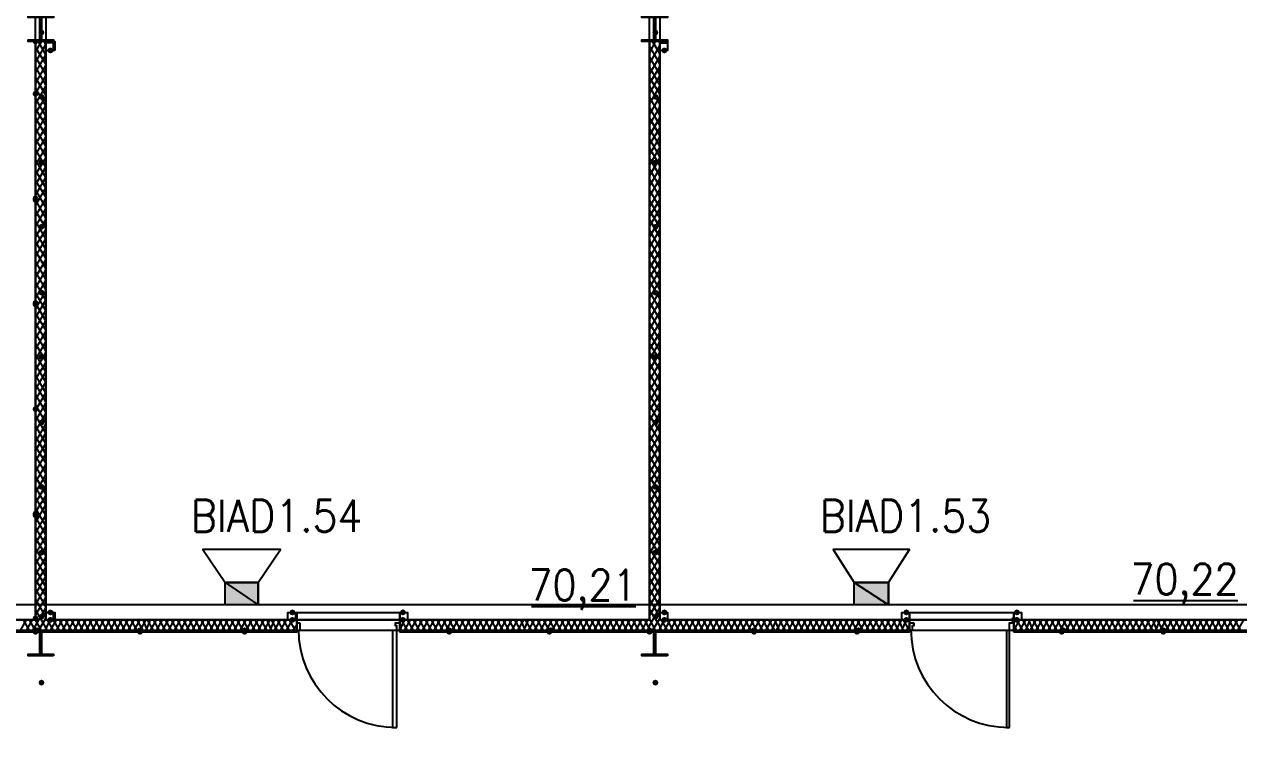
# Model space of a CAD drawing. Header units: millimetres. Extents: x 0 to 420, y 0 to 297.
# Drawn here: x 276.58 to 311, y 183.03 to 203.18 of the extents above; entities that cross this region are included whole.
import ezdxf

# ---------------------------------------------------------------- set-up
doc = ezdxf.new("R2010")
doc.units = ezdxf.units.MM
doc.layers.get('0').update_dxf_attribs({"linetype": 'CONTINUOUS'})
doc.styles.get("Standard").update_dxf_attribs({"font": 'STANDARD'})

msp = doc.modelspace()

# ---------------------------------------------------------------- hatches: boundary and pattern name
at = {"true_color": 0x000007}
for points in [[(276.987, 202.692), (276.962129, 202.632204), (276.902333, 202.607333), (276.842538, 202.632204), (276.817667, 202.692), (276.842537, 202.751796), (276.902333, 202.776667), (276.962129, 202.751796)], [(277.156333, 202.946), (277.131463, 202.886204), (277.071667, 202.861333), (277.011871, 202.886204), (276.987, 202.946), (277.011871, 203.005796), (277.071667, 203.030667), (277.131462, 203.005796)], [(294.555333, 202.946), (294.530463, 202.886204), (294.470667, 202.861333), (294.410871, 202.886204), (294.386, 202.946), (294.410871, 203.005796), (294.470667, 203.030667), (294.530462, 203.005796)], [(277.410333, 202.438), (277.385463, 202.378204), (277.325667, 202.353333), (277.265871, 202.378204), (277.241, 202.438), (277.265871, 202.497796), (277.325667, 202.522667), (277.385462, 202.497796)], [(294.809333, 202.438), (294.784462, 202.378204), (294.724667, 202.353333), (294.664871, 202.378204), (294.64, 202.438), (294.664871, 202.497796), (294.724667, 202.522667), (294.784462, 202.497796)], [(277.156333, 201.125667), (277.131463, 201.065871), (277.071667, 201.041), (277.011871, 201.065871), (276.987, 201.125667), (277.011871, 201.185462), (277.071667, 201.210333), (277.131462, 201.185463)], [(294.555333, 201.125667), (294.530463, 201.065871), (294.470667, 201.041), (294.410871, 201.065871), (294.386, 201.125667), (294.410871, 201.185462), (294.470667, 201.210333), (294.530462, 201.185463)], [(277.156333, 199.263), (277.131463, 199.203204), (277.071667, 199.178333), (277.011871, 199.203204), (276.987, 199.263), (277.011871, 199.322796), (277.071667, 199.347667), (277.131462, 199.322796)], [(294.555333, 199.263), (294.530463, 199.203204), (294.470667, 199.178333), (294.410871, 199.203204), (294.386, 199.263), (294.410871, 199.322796), (294.470667, 199.347667), (294.530462, 199.322796)], [(277.156333, 197.442667), (277.131463, 197.382871), (277.071667, 197.358), (277.011871, 197.382871), (276.987, 197.442667), (277.011871, 197.502462), (277.071667, 197.527333), (277.131462, 197.502463)], [(294.555333, 197.442667), (294.530463, 197.382871), (294.470667, 197.358), (294.410871, 197.382871), (294.386, 197.442667), (294.410871, 197.502462), (294.470667, 197.527333), (294.530462, 197.502463)], [(277.156333, 195.58), (277.131463, 195.520204), (277.071667, 195.495333), (277.011871, 195.520204), (276.987, 195.58), (277.011871, 195.639796), (277.071667, 195.664667), (277.131462, 195.639796)], [(294.555333, 195.58), (294.530463, 195.520204), (294.470667, 195.495333), (294.410871, 195.520204), (294.386, 195.58), (294.410871, 195.639796), (294.470667, 195.664667), (294.530462, 195.639796)], [(277.156333, 193.759667), (277.131463, 193.699871), (277.071667, 193.675), (277.011871, 193.699871), (276.987, 193.759667), (277.011871, 193.819462), (277.071667, 193.844333), (277.131462, 193.819463)], [(294.555333, 193.759667), (294.530463, 193.699871), (294.470667, 193.675), (294.410871, 193.699871), (294.386, 193.759667), (294.410871, 193.819462), (294.470667, 193.844333), (294.530462, 193.819463)], [(277.156333, 191.897), (277.131463, 191.837204), (277.071667, 191.812333), (277.011871, 191.837204), (276.987, 191.897), (277.011871, 191.956796), (277.071667, 191.981667), (277.131462, 191.956796)], [(294.555333, 191.897), (294.530463, 191.837204), (294.470667, 191.812333), (294.410871, 191.837204), (294.386, 191.897), (294.410871, 191.956796), (294.470667, 191.981667), (294.530462, 191.956796)], [(277.156333, 190.076667), (277.131463, 190.016871), (277.071667, 189.992), (277.011871, 190.016871), (276.987, 190.076667), (277.011871, 190.136462), (277.071667, 190.161333), (277.131462, 190.136463)], [(294.555333, 190.076667), (294.530463, 190.016871), (294.470667, 189.992), (294.410871, 190.016871), (294.386, 190.076667), (294.410871, 190.136462), (294.470667, 190.161333), (294.530462, 190.136463)], [(277.156333, 188.214), (277.131463, 188.154204), (277.071667, 188.129333), (277.011871, 188.154204), (276.987, 188.214), (277.011871, 188.273796), (277.071667, 188.298667), (277.131462, 188.273796)], [(294.555333, 188.214), (294.530463, 188.154204), (294.470667, 188.129333), (294.410871, 188.154204), (294.386, 188.214), (294.410871, 188.273796), (294.470667, 188.298667), (294.530462, 188.273796)], [(277.410333, 186.520667), (277.385463, 186.460871), (277.325667, 186.436), (277.265871, 186.460871), (277.241, 186.520667), (277.265871, 186.580462), (277.325667, 186.605333), (277.385462, 186.580463)], [(284.268333, 186.520667), (284.243462, 186.460871), (284.183667, 186.436), (284.123871, 186.460871), (284.099, 186.520667), (284.123871, 186.580462), (284.183667, 186.605333), (284.243462, 186.580463)], [(287.401, 186.520667), (287.376129, 186.460871), (287.316333, 186.436), (287.256537, 186.460871), (287.231667, 186.520667), (287.256537, 186.580462), (287.316333, 186.605333), (287.376129, 186.580463)], [(294.809333, 186.520667), (294.784462, 186.460871), (294.724667, 186.436), (294.664871, 186.460871), (294.64, 186.520667), (294.664871, 186.580462), (294.724667, 186.605333), (294.784462, 186.580463)], [(301.667333, 186.520667), (301.642462, 186.460871), (301.582667, 186.436), (301.522871, 186.460871), (301.498, 186.520667), (301.522871, 186.580462), (301.582667, 186.605333), (301.642462, 186.580463)], [(304.8, 186.520667), (304.775129, 186.460871), (304.715333, 186.436), (304.655538, 186.460871), (304.630667, 186.520667), (304.655537, 186.580462), (304.715333, 186.605333), (304.775129, 186.580463)], [(277.156333, 186.393667), (277.131463, 186.333871), (277.071667, 186.309), (277.011871, 186.333871), (276.987, 186.393667), (277.011871, 186.453462), (277.071667, 186.478333), (277.131462, 186.453463)], [(277.410333, 186.309), (277.385463, 186.249204), (277.325667, 186.224333), (277.265871, 186.249204), (277.241, 186.309), (277.265871, 186.368796), (277.325667, 186.393667), (277.385462, 186.368796)], [(284.268333, 186.309), (284.243462, 186.249204), (284.183667, 186.224333), (284.123871, 186.249204), (284.099, 186.309), (284.123871, 186.368796), (284.183667, 186.393667), (284.243462, 186.368796)], [(287.401, 186.309), (287.376129, 186.249204), (287.316333, 186.224333), (287.256537, 186.249204), (287.231667, 186.309), (287.256537, 186.368796), (287.316333, 186.393667), (287.376129, 186.368796)], [(294.555333, 186.393667), (294.530463, 186.333871), (294.470667, 186.309), (294.410871, 186.333871), (294.386, 186.393667), (294.410871, 186.453462), (294.470667, 186.478333), (294.530462, 186.453463)], [(294.809333, 186.309), (294.784462, 186.249204), (294.724667, 186.224333), (294.664871, 186.249204), (294.64, 186.309), (294.664871, 186.368796), (294.724667, 186.393667), (294.784462, 186.368796)], [(301.667333, 186.309), (301.642462, 186.249204), (301.582667, 186.224333), (301.522871, 186.249204), (301.498, 186.309), (301.522871, 186.368796), (301.582667, 186.393667), (301.642462, 186.368796)], [(304.715333, 186.309), (304.690462, 186.249204), (304.630667, 186.224333), (304.570871, 186.249204), (304.546, 186.309), (304.570871, 186.368796), (304.630667, 186.393667), (304.690462, 186.368796)], [(304.8, 186.309), (304.775129, 186.249204), (304.715333, 186.224333), (304.655538, 186.249204), (304.630667, 186.309), (304.655537, 186.368796), (304.715333, 186.393667), (304.775129, 186.368796)], [(276.987, 186.012667), (276.962129, 185.952871), (276.902333, 185.928), (276.842538, 185.952871), (276.817667, 186.012667), (276.842537, 186.072462), (276.902333, 186.097333), (276.962129, 186.072463)], [(277.156333, 184.531), (277.131463, 184.471204), (277.071667, 184.446333), (277.011871, 184.471204), (276.987, 184.531), (277.011871, 184.590796), (277.071667, 184.615667), (277.131462, 184.590796)], [(294.555333, 184.531), (294.530463, 184.471204), (294.470667, 184.446333), (294.410871, 184.471204), (294.386, 184.531), (294.410871, 184.590796), (294.470667, 184.615667), (294.530462, 184.590796)]]:
    msp.add_hatch(color=0, dxfattribs=at).paths.add_polyline_path(points, flags=0)
h = msp.add_hatch(color=0, dxfattribs=at)
h.paths.add_polyline_path([(276.902333, 202.692), (276.902333, 186.351333)], flags=0)
h.paths.add_polyline_path([(276.902333, 186.351333), (276.902333, 202.692)], flags=0)
at = {"true_color": 0x0000fe}
for points in [[(276.987, 201.210333), (276.962129, 201.150537), (276.902333, 201.125667), (276.842538, 201.150537), (276.817667, 201.210333), (276.842537, 201.270129), (276.902333, 201.295), (276.962129, 201.270129)], [(276.987, 198.247), (276.962129, 198.187204), (276.902333, 198.162333), (276.842538, 198.187204), (276.817667, 198.247), (276.842537, 198.306796), (276.902333, 198.331667), (276.962129, 198.306796)], [(276.987, 198.204667), (276.962129, 198.144871), (276.902333, 198.12), (276.842538, 198.144871), (276.817667, 198.204667), (276.842537, 198.264462), (276.902333, 198.289333), (276.962129, 198.264463)], [(276.987, 195.283667), (276.962129, 195.223871), (276.902333, 195.199), (276.842538, 195.223871), (276.817667, 195.283667), (276.842537, 195.343462), (276.902333, 195.368333), (276.962129, 195.343463)], [(276.987, 195.241333), (276.962129, 195.181537), (276.902333, 195.156667), (276.842538, 195.181537), (276.817667, 195.241333), (276.842537, 195.301129), (276.902333, 195.326), (276.962129, 195.301129)], [(276.987, 192.278), (276.962129, 192.218204), (276.902333, 192.193333), (276.842538, 192.218204), (276.817667, 192.278), (276.842537, 192.337796), (276.902333, 192.362667), (276.962129, 192.337796)], [(276.987, 192.278), (276.962129, 192.218204), (276.902333, 192.193333), (276.842538, 192.218204), (276.817667, 192.278), (276.842537, 192.337796), (276.902333, 192.362667), (276.962129, 192.337796)], [(276.987, 189.314667), (276.962129, 189.254871), (276.902333, 189.23), (276.842538, 189.254871), (276.817667, 189.314667), (276.842537, 189.374462), (276.902333, 189.399333), (276.962129, 189.374463)], [(276.987, 189.272333), (276.962129, 189.212537), (276.902333, 189.187667), (276.842538, 189.212537), (276.817667, 189.272333), (276.842537, 189.332129), (276.902333, 189.357), (276.962129, 189.332129)], [(276.987, 186.351333), (276.962129, 186.291537), (276.902333, 186.266667), (276.842538, 186.291537), (276.817667, 186.351333), (276.842537, 186.411129), (276.902333, 186.436), (276.962129, 186.411129)], [(276.987, 185.970333), (276.962129, 185.910537), (276.902333, 185.885667), (276.842538, 185.910537), (276.817667, 185.970333), (276.842537, 186.030129), (276.902333, 186.055), (276.962129, 186.030129)], [(276.987, 185.970333), (276.962129, 185.910537), (276.902333, 185.885667), (276.842538, 185.910537), (276.817667, 185.970333), (276.842537, 186.030129), (276.902333, 186.055), (276.962129, 186.030129)], [(277.029333, 186.012667), (277.004462, 185.952871), (276.944667, 185.928), (276.884871, 185.952871), (276.86, 186.012667), (276.884871, 186.072462), (276.944667, 186.097333), (277.004462, 186.072463)], [(277.029333, 186.012667), (277.004462, 185.952871), (276.944667, 185.928), (276.884871, 185.952871), (276.86, 186.012667), (276.884871, 186.072462), (276.944667, 186.097333), (277.004462, 186.072463)], [(279.950333, 186.012667), (279.925462, 185.952871), (279.865667, 185.928), (279.805871, 185.952871), (279.781, 186.012667), (279.805871, 186.072462), (279.865667, 186.097333), (279.925462, 186.072463)], [(279.950333, 185.970333), (279.925462, 185.910537), (279.865667, 185.885667), (279.805871, 185.910537), (279.781, 185.970333), (279.805871, 186.030129), (279.865667, 186.055), (279.925462, 186.030129)], [(282.913667, 186.012667), (282.888796, 185.952871), (282.829, 185.928), (282.769204, 185.952871), (282.744333, 186.012667), (282.769204, 186.072462), (282.829, 186.097333), (282.888796, 186.072463)], [(282.913667, 185.970333), (282.888796, 185.910537), (282.829, 185.885667), (282.769204, 185.910537), (282.744333, 185.970333), (282.769204, 186.030129), (282.829, 186.055), (282.888796, 186.030129)], [(288.713333, 186.012667), (288.688463, 185.952871), (288.628667, 185.928), (288.568871, 185.952871), (288.544, 186.012667), (288.568871, 186.072462), (288.628667, 186.097333), (288.688462, 186.072463)], [(288.713333, 185.970333), (288.688463, 185.910537), (288.628667, 185.885667), (288.568871, 185.910537), (288.544, 185.970333), (288.568871, 186.030129), (288.628667, 186.055), (288.688462, 186.030129)], [(291.549667, 185.970333), (291.524796, 185.910537), (291.465, 185.885667), (291.405204, 185.910537), (291.380333, 185.970333), (291.405204, 186.030129), (291.465, 186.055), (291.524796, 186.030129)], [(291.592, 186.012667), (291.567129, 185.952871), (291.507333, 185.928), (291.447538, 185.952871), (291.422667, 186.012667), (291.447537, 186.072462), (291.507333, 186.097333), (291.567129, 186.072463)], [(294.386, 186.012667), (294.361129, 185.952871), (294.301333, 185.928), (294.241537, 185.952871), (294.216667, 186.012667), (294.241537, 186.072462), (294.301333, 186.097333), (294.361129, 186.072463)], [(294.386, 186.012667), (294.361129, 185.952871), (294.301333, 185.928), (294.241537, 185.952871), (294.216667, 186.012667), (294.241537, 186.072462), (294.301333, 186.097333), (294.361129, 186.072463)], [(294.386, 185.970333), (294.361129, 185.910537), (294.301333, 185.885667), (294.241537, 185.910537), (294.216667, 185.970333), (294.241537, 186.030129), (294.301333, 186.055), (294.361129, 186.030129)], [(294.386, 185.970333), (294.361129, 185.910537), (294.301333, 185.885667), (294.241537, 185.910537), (294.216667, 185.970333), (294.241537, 186.030129), (294.301333, 186.055), (294.361129, 186.030129)], [(297.349333, 186.012667), (297.324462, 185.952871), (297.264667, 185.928), (297.204871, 185.952871), (297.18, 186.012667), (297.204871, 186.072462), (297.264667, 186.097333), (297.324462, 186.072463)], [(297.349333, 185.970333), (297.324462, 185.910537), (297.264667, 185.885667), (297.204871, 185.910537), (297.18, 185.970333), (297.204871, 186.030129), (297.264667, 186.055), (297.324462, 186.030129)], [(300.270333, 185.970333), (300.245463, 185.910537), (300.185667, 185.885667), (300.125871, 185.910537), (300.101, 185.970333), (300.125871, 186.030129), (300.185667, 186.055), (300.245462, 186.030129)], [(300.312667, 186.012667), (300.287796, 185.952871), (300.228, 185.928), (300.168204, 185.952871), (300.143333, 186.012667), (300.168204, 186.072462), (300.228, 186.097333), (300.287796, 186.072463)], [(306.07, 185.970333), (306.045129, 185.910537), (305.985333, 185.885667), (305.925538, 185.910537), (305.900667, 185.970333), (305.925537, 186.030129), (305.985333, 186.055), (306.045129, 186.030129)], [(306.112333, 186.012667), (306.087462, 185.952871), (306.027667, 185.928), (305.967871, 185.952871), (305.943, 186.012667), (305.967871, 186.072462), (306.027667, 186.097333), (306.087462, 186.072463)], [(308.948667, 186.012667), (308.923796, 185.952871), (308.864, 185.928), (308.804204, 185.952871), (308.779333, 186.012667), (308.804204, 186.072462), (308.864, 186.097333), (308.923796, 186.072463)], [(308.948667, 185.970333), (308.923796, 185.910537), (308.864, 185.885667), (308.804204, 185.910537), (308.779333, 185.970333), (308.804204, 186.030129), (308.864, 186.055), (308.923796, 186.030129)]]:
    msp.add_hatch(color=0, dxfattribs=at).paths.add_polyline_path(points, flags=0)
at = {"true_color": 0x000052}
h = msp.add_hatch(color=0, dxfattribs=at)
h.paths.add_polyline_path([(283.210001, 187.367333), (282.278667, 187.367333), (283.210001, 186.732333)], flags=0)
h.paths.add_polyline_path([(282.278667, 187.367333), (283.210001, 186.732333), (282.278667, 186.732333)], flags=0)
h = msp.add_hatch(color=0, dxfattribs=at)
h.paths.add_polyline_path([(301.074667, 187.367333), (300.101, 187.367333), (301.074667, 186.732333)], flags=0)
h.paths.add_polyline_path([(300.101, 187.367333), (301.074667, 186.732333), (300.101, 186.732333)], flags=0)
at = {"true_color": 0x000007}
h = msp.add_hatch(color=0, dxfattribs=at)
h.paths.add_polyline_path([(276.902333, 186.012667), (269.832667, 186.012667), (276.902333, 185.970333)], flags=0)
h.paths.add_polyline_path([(269.832667, 186.012667), (276.902333, 185.970333), (269.832667, 185.970333)], flags=0)
h = msp.add_hatch(color=0, dxfattribs=at)
h.paths.add_polyline_path([(284.310667, 186.012667), (276.944667, 186.012667), (284.310667, 185.970333)], flags=0)
h.paths.add_polyline_path([(276.944667, 186.012667), (284.310667, 185.970333), (276.944667, 185.970333)], flags=0)
h = msp.add_hatch(color=0, dxfattribs=at)
h.paths.add_polyline_path([(294.301333, 186.012667), (287.231667, 186.012667), (294.301333, 185.970333)], flags=0)
h.paths.add_polyline_path([(287.231667, 186.012667), (294.301333, 185.970333), (287.231667, 185.970333)], flags=0)
h = msp.add_hatch(color=0, dxfattribs=at)
h.paths.add_polyline_path([(301.667333, 186.012667), (294.301333, 186.012667), (301.667333, 185.970333)], flags=0)
h.paths.add_polyline_path([(294.301333, 186.012667), (301.667333, 185.970333), (294.301333, 185.970333)], flags=0)
h = msp.add_hatch(color=0, dxfattribs=at)
h.paths.add_polyline_path([(311.700333, 186.012667), (304.630667, 186.012667), (311.700333, 185.970333)], flags=0)
h.paths.add_polyline_path([(304.630667, 186.012667), (311.700333, 185.970333), (304.630667, 185.970333)], flags=0)

# ---------------------------------------------------------------- linework, layer by layer
at = {"color": 0, "true_color": 0x00002b}
for points in [[(276.902333, 186.309), (276.902333, 220.810667), (259.291667, 220.810667), (259.291667, 186.309)], [(277.198667, 186.309), (294.301333, 186.309), (294.301333, 220.810667), (277.198667, 220.810667)], [(311.700333, 220.810667), (294.597667, 220.810667), (294.597667, 186.309), (311.700333, 186.309)]]:
    msp.add_lwpolyline(points, close=True, dxfattribs=at)
at = {"color": 0, "true_color": 0x000007}
for points in [[(277.410333, 202.692), (276.690667, 202.692), (276.690667, 202.734333), (277.029333, 202.734333), (277.029333, 203.369333), (276.690667, 203.369333), (276.690667, 203.411667), (277.410333, 203.411667), (277.410333, 203.369333), (277.071667, 203.369333), (277.071667, 202.734333), (277.410333, 202.734333)], [(294.809333, 202.692), (294.089667, 202.692), (294.089667, 202.734333), (294.428333, 202.734333), (294.428333, 203.369333), (294.089667, 203.369333), (294.089667, 203.411667), (294.809333, 203.411667), (294.809333, 203.369333), (294.470667, 203.369333), (294.470667, 202.734333), (294.809333, 202.734333)], [(276.902333, 202.692), (276.902333, 186.351333)], [(276.902333, 186.351333), (276.902333, 202.692)], [(276.902333, 202.692), (276.902333, 186.351333)], [(276.902333, 202.692), (276.902333, 186.351333)], [(277.452667, 202.438), (277.198667, 202.438), (277.198667, 202.692), (277.452667, 202.692)], [(277.410333, 202.438), (277.410333, 202.649667), (277.198667, 202.649667), (277.198667, 202.438)], [(294.809333, 202.438), (294.597667, 202.438), (294.597667, 202.649667), (294.809333, 202.649667), (294.809333, 202.438), (294.597667, 202.438), (294.597667, 202.692), (294.809333, 202.692)], [(277.452667, 186.309), (277.198667, 186.309), (277.198667, 186.520667), (277.452667, 186.520667)], [(277.410333, 186.309), (277.410333, 186.520667), (277.198667, 186.520667), (277.198667, 186.309)], [(284.056667, 186.520667), (284.268333, 186.520667), (284.268333, 186.309), (284.056667, 186.309), (284.056667, 186.520667), (284.310667, 186.520667), (284.310667, 186.309), (284.056667, 186.309)], [(284.395333, 186.224333), (284.395333, 186.139667), (284.395333, 186.012667), (284.310667, 186.012667), (284.310667, 186.224333)], [(287.231667, 186.224333), (287.231667, 186.012667), (287.147, 186.012667), (287.147, 186.139667), (287.104667, 186.139667), (287.104667, 186.224333)], [(287.231667, 186.520667), (287.443333, 186.520667), (287.443333, 186.309), (287.231667, 186.309), (287.231667, 186.520667), (287.443333, 186.520667), (287.443333, 186.309), (287.231667, 186.309)], [(294.809333, 186.309), (294.597667, 186.309), (294.597667, 186.520667), (294.809333, 186.520667), (294.809333, 186.309), (294.597667, 186.309), (294.597667, 186.520667), (294.809333, 186.520667)], [(301.455667, 186.520667), (301.667333, 186.520667), (301.667333, 186.309), (301.455667, 186.309), (301.455667, 186.520667), (301.667333, 186.520667), (301.667333, 186.309), (301.455667, 186.309)], [(301.794333, 186.224333), (301.794333, 186.139667), (301.752, 186.139667), (301.752, 186.012667), (301.667333, 186.012667), (301.667333, 186.224333)], [(304.630667, 186.224333), (304.630667, 186.012667), (304.503667, 186.012667), (304.503667, 186.139667), (304.503667, 186.224333)], [(304.630667, 186.520667), (304.842333, 186.520667), (304.842333, 186.309), (304.630667, 186.309), (304.630667, 186.520667), (304.842333, 186.520667), (304.842333, 186.309), (304.630667, 186.309)], [(276.902333, 186.012667), (269.832667, 186.012667), (276.902333, 185.970333)], [(269.832667, 186.012667), (276.902333, 185.970333), (269.832667, 185.970333)], [(269.832667, 185.970333), (269.832667, 186.012667), (276.902333, 186.012667), (276.902333, 185.970333), (269.832667, 185.970333), (276.902333, 185.970333), (276.902333, 186.012667), (269.832667, 186.012667)], [(277.410333, 185.293), (276.690667, 185.293), (276.690667, 185.335333), (277.029333, 185.335333), (277.029333, 185.970333), (276.690667, 185.970333), (276.690667, 186.012667), (277.410333, 186.012667), (277.410333, 185.970333), (277.071667, 185.970333), (277.071667, 185.335333), (277.410333, 185.335333)], [(284.310667, 186.012667), (276.944667, 186.012667), (284.310667, 185.970333)], [(276.944667, 186.012667), (284.310667, 185.970333), (276.944667, 185.970333)], [(284.310667, 186.012667), (276.944667, 186.012667), (276.944667, 185.970333), (284.310667, 185.970333)], [(284.310667, 186.012667), (276.944667, 186.012667), (276.944667, 185.970333), (284.310667, 185.970333)], [(287.147, 183.261), (287.147, 186.012667), (287.02, 186.012667), (287.02, 183.261)], [(294.301333, 186.012667), (287.231667, 186.012667), (294.301333, 185.970333)], [(287.231667, 186.012667), (294.301333, 185.970333), (287.231667, 185.970333)], [(287.231667, 185.970333), (287.231667, 186.012667), (294.301333, 186.012667), (294.301333, 185.970333), (287.231667, 185.970333), (294.301333, 185.970333), (294.301333, 186.012667), (287.231667, 186.012667)], [(294.809333, 185.293), (294.089667, 185.293), (294.089667, 185.335333), (294.428333, 185.335333), (294.428333, 185.970333), (294.089667, 185.970333), (294.089667, 186.012667), (294.809333, 186.012667), (294.809333, 185.970333), (294.470667, 185.970333), (294.470667, 185.335333), (294.809333, 185.335333)], [(301.667333, 186.012667), (294.301333, 186.012667), (301.667333, 185.970333)], [(294.301333, 186.012667), (301.667333, 185.970333), (294.301333, 185.970333)], [(301.667333, 186.012667), (294.301333, 186.012667), (294.301333, 185.970333), (301.667333, 185.970333)], [(301.667333, 186.012667), (294.301333, 186.012667), (294.301333, 185.970333), (301.667333, 185.970333)], [(304.503667, 183.261), (304.503667, 186.012667), (304.419, 186.012667), (304.419, 183.261)], [(311.700333, 186.012667), (304.630667, 186.012667), (311.700333, 185.970333)], [(304.630667, 186.012667), (311.700333, 185.970333), (304.630667, 185.970333)], [(304.630667, 185.970333), (304.630667, 186.012667), (311.700333, 186.012667), (311.700333, 185.970333), (304.630667, 185.970333), (311.700333, 185.970333), (311.700333, 186.012667), (304.630667, 186.012667)]]:
    msp.add_lwpolyline(points, close=True, dxfattribs=at)
for points in [[(277.071667, 202.692), (277.071667, 203.411667)], [(294.470667, 202.692), (294.470667, 203.411667)], [(276.690667, 202.692), (276.690667, 202.734333)], [(276.902333, 202.692), (276.902333, 202.734333)], [(277.241, 202.692), (277.241, 202.734333)], [(277.410333, 202.692), (277.410333, 202.734333)], [(294.089667, 202.692), (294.089667, 202.734333)], [(294.259, 202.692), (294.259, 202.734333)], [(294.64, 202.692), (294.64, 202.734333)], [(294.809333, 202.692), (294.809333, 202.734333)], [(276.902333, 202.395667), (277.071667, 202.692)], [(276.902333, 202.692), (276.902333, 186.351333), (276.902333, 202.692), (276.902333, 186.351333)], [(277.198667, 186.309), (277.198667, 202.692), (276.902333, 202.692), (276.902333, 186.309)], [(276.902333, 202.099333), (277.198667, 202.607333)], [(277.198667, 202.057), (276.902333, 202.522667)], [(277.198667, 202.311), (276.987, 202.692)], [(277.198667, 202.607333), (277.156333, 202.692)], [(277.325667, 202.649667), (277.325667, 202.692)], [(294.301333, 202.649667), (294.343667, 202.692)], [(294.301333, 202.353333), (294.470667, 202.692)], [(294.597667, 186.309), (294.597667, 202.692), (294.301333, 202.692), (294.301333, 186.309)], [(294.301333, 202.057), (294.597667, 202.565)], [(294.597667, 202.057), (294.301333, 202.565)], [(294.597667, 202.353333), (294.386, 202.692)], [(294.597667, 202.649667), (294.555333, 202.692)], [(294.724667, 202.649667), (294.724667, 202.692)], [(276.902333, 201.803), (277.198667, 202.311)], [(277.198667, 201.760667), (276.902333, 202.268667)], [(294.301333, 201.760667), (294.597667, 202.268667)], [(294.597667, 201.760667), (294.301333, 202.268667)], [(276.902333, 201.506667), (277.198667, 202.014667)], [(277.198667, 201.464333), (276.902333, 201.972333)], [(276.902333, 201.210333), (277.198667, 201.718333)], [(294.301333, 201.506667), (294.597667, 201.972333)], [(294.597667, 201.464333), (294.301333, 201.972333)], [(294.301333, 201.210333), (294.597667, 201.718333)], [(277.198667, 201.168), (276.902333, 201.676)], [(276.902333, 200.914), (277.198667, 201.422)], [(277.198667, 200.871667), (276.902333, 201.379667)], [(294.597667, 201.210333), (294.301333, 201.676)], [(294.301333, 200.914), (294.597667, 201.422)], [(294.597667, 200.914), (294.301333, 201.422)], [(276.902333, 200.66), (277.198667, 201.125667)], [(277.198667, 200.575333), (276.902333, 201.083333)], [(294.301333, 200.617667), (294.597667, 201.125667)], [(294.597667, 200.617667), (294.301333, 201.125667)], [(276.902333, 200.363667), (277.198667, 200.871667)], [(277.198667, 200.321333), (276.902333, 200.787)], [(294.301333, 200.321333), (294.597667, 200.829333)], [(294.597667, 200.321333), (294.301333, 200.829333)], [(276.902333, 200.067333), (277.198667, 200.575333)], [(277.198667, 200.025), (276.902333, 200.533)], [(294.301333, 200.025), (294.597667, 200.533)], [(294.597667, 200.025), (294.301333, 200.533)], [(276.902333, 199.771), (277.198667, 200.279)], [(277.198667, 199.728667), (276.902333, 200.236667)], [(276.902333, 199.474667), (277.198667, 199.982667)], [(294.301333, 199.771), (294.597667, 200.236667)], [(294.597667, 199.728667), (294.301333, 200.236667)], [(294.301333, 199.474667), (294.597667, 199.982667)], [(277.198667, 199.432333), (276.902333, 199.940333)], [(276.902333, 199.178333), (277.198667, 199.686333)], [(277.198667, 199.136), (276.902333, 199.644)], [(294.597667, 199.432333), (294.301333, 199.940333)], [(294.301333, 199.178333), (294.597667, 199.686333)], [(294.597667, 199.178333), (294.301333, 199.686333)], [(276.902333, 198.924333), (277.198667, 199.39)], [(277.198667, 198.839667), (276.902333, 199.347667)], [(294.301333, 198.882), (294.597667, 199.39)], [(294.597667, 198.882), (294.301333, 199.39)], [(276.902333, 198.628), (277.198667, 199.136)], [(277.198667, 198.543333), (276.902333, 199.051333)], [(294.301333, 198.585667), (294.597667, 199.093667)], [(294.597667, 198.585667), (294.301333, 199.093667)], [(276.902333, 198.331667), (277.198667, 198.839667)], [(277.198667, 198.289333), (276.902333, 198.755)], [(294.301333, 198.289333), (294.597667, 198.797333)], [(294.597667, 198.289333), (294.301333, 198.797333)], [(276.902333, 198.035333), (277.198667, 198.543333)], [(277.198667, 197.993), (276.902333, 198.501)], [(276.902333, 197.739), (277.198667, 198.247)], [(294.301333, 197.993), (294.597667, 198.501)], [(294.597667, 197.993), (294.301333, 198.501)], [(277.198667, 197.696667), (276.902333, 198.204667)], [(276.902333, 197.442667), (277.198667, 197.950667)], [(277.198667, 197.400333), (276.902333, 197.908333)], [(294.301333, 197.739), (294.597667, 198.204667)], [(294.597667, 197.696667), (294.301333, 198.204667)], [(294.301333, 197.442667), (294.597667, 197.950667)], [(294.597667, 197.442667), (294.301333, 197.908333)], [(276.902333, 197.146333), (277.198667, 197.654333)], [(277.198667, 197.104), (276.902333, 197.612)], [(294.301333, 197.146333), (294.597667, 197.654333)], [(294.597667, 197.146333), (294.301333, 197.654333)], [(276.902333, 196.892333), (277.198667, 197.358)], [(277.198667, 196.807667), (276.902333, 197.315667)], [(294.301333, 196.85), (294.597667, 197.358)], [(294.597667, 196.85), (294.301333, 197.358)], [(276.902333, 196.596), (277.198667, 197.104)], [(277.198667, 196.553667), (276.902333, 197.019333)], [(294.301333, 196.553667), (294.597667, 197.061667)], [(294.597667, 196.553667), (294.301333, 197.061667)], [(276.902333, 196.299667), (277.198667, 196.807667)], [(277.198667, 196.257333), (276.902333, 196.765333)], [(294.301333, 196.257333), (294.597667, 196.765333)], [(294.597667, 196.257333), (294.301333, 196.765333)], [(276.902333, 196.003333), (277.198667, 196.511333)], [(277.198667, 195.961), (276.902333, 196.469)], [(276.902333, 195.707), (277.198667, 196.215)], [(294.301333, 196.003333), (294.597667, 196.469)], [(294.597667, 195.961), (294.301333, 196.469)], [(294.301333, 195.707), (294.597667, 196.215)], [(277.198667, 195.664667), (276.902333, 196.172667)], [(276.902333, 195.410667), (277.198667, 195.918667)], [(277.198667, 195.368333), (276.902333, 195.876333)], [(294.597667, 195.664667), (294.301333, 196.172667)], [(294.301333, 195.410667), (294.597667, 195.918667)], [(294.597667, 195.410667), (294.301333, 195.918667)], [(276.902333, 195.114333), (277.198667, 195.622333)], [(277.198667, 195.072), (276.902333, 195.58)], [(294.301333, 195.114333), (294.597667, 195.622333)], [(294.597667, 195.114333), (294.301333, 195.622333)], [(276.902333, 194.860333), (277.198667, 195.368333)], [(277.198667, 194.775667), (276.902333, 195.283667)], [(294.301333, 194.818), (294.597667, 195.326)], [(294.597667, 194.818), (294.301333, 195.326)], [(276.902333, 194.564), (277.198667, 195.072)], [(277.198667, 194.521667), (276.902333, 194.987333)], [(294.301333, 194.521667), (294.597667, 195.029667)], [(294.597667, 194.521667), (294.301333, 195.029667)], [(276.902333, 194.267667), (277.198667, 194.775667)], [(277.198667, 194.225333), (276.902333, 194.733333)], [(276.902333, 193.971333), (277.198667, 194.479333)], [(294.301333, 194.225333), (294.597667, 194.733333)], [(294.597667, 194.225333), (294.301333, 194.733333)], [(277.198667, 193.929), (276.902333, 194.437)], [(276.902333, 193.675), (277.198667, 194.183)], [(277.198667, 193.632667), (276.902333, 194.140667)], [(294.301333, 193.971333), (294.597667, 194.437)], [(294.597667, 193.929), (294.301333, 194.437)], [(294.301333, 193.675), (294.597667, 194.183)], [(294.597667, 193.675), (294.301333, 194.140667)], [(276.902333, 193.378667), (277.198667, 193.886667)], [(277.198667, 193.336333), (276.902333, 193.844333)], [(294.301333, 193.378667), (294.597667, 193.886667)], [(294.597667, 193.378667), (294.301333, 193.886667)], [(276.902333, 193.124667), (277.198667, 193.590333)], [(277.198667, 193.04), (276.902333, 193.548)], [(294.301333, 193.082333), (294.597667, 193.590333)], [(294.597667, 193.082333), (294.301333, 193.590333)], [(276.902333, 192.828333), (277.198667, 193.336333)], [(277.198667, 192.743667), (276.902333, 193.251667)], [(294.301333, 192.786), (294.597667, 193.294)], [(294.597667, 192.786), (294.301333, 193.294)], [(276.902333, 192.532), (277.198667, 193.04)], [(277.198667, 192.489667), (276.902333, 192.997667)], [(276.902333, 192.235667), (277.198667, 192.743667)], [(294.301333, 192.489667), (294.597667, 192.997667)], [(294.597667, 192.489667), (294.301333, 192.997667)], [(277.198667, 192.193333), (276.902333, 192.701333)], [(276.902333, 191.939333), (277.198667, 192.447333)], [(277.198667, 191.897), (276.902333, 192.405)], [(294.301333, 192.235667), (294.597667, 192.701333)], [(294.597667, 192.193333), (294.301333, 192.701333)], [(294.301333, 191.939333), (294.597667, 192.447333)], [(294.597667, 191.897), (294.301333, 192.405)], [(276.902333, 191.643), (277.198667, 192.151)], [(277.198667, 191.600667), (276.902333, 192.108667)], [(294.301333, 191.643), (294.597667, 192.151)], [(294.597667, 191.643), (294.301333, 192.108667)], [(276.902333, 191.346667), (277.198667, 191.854667)], [(277.198667, 191.304333), (276.902333, 191.812333)], [(294.301333, 191.346667), (294.597667, 191.854667)], [(294.597667, 191.346667), (294.301333, 191.854667)], [(276.902333, 191.092667), (277.198667, 191.600667)], [(277.198667, 191.008), (276.902333, 191.516)], [(294.301333, 191.050333), (294.597667, 191.558333)], [(294.597667, 191.050333), (294.301333, 191.558333)], [(276.902333, 190.796333), (277.198667, 191.304333)], [(277.198667, 190.754), (276.902333, 191.219667)], [(294.301333, 190.754), (294.597667, 191.262)], [(294.597667, 190.754), (294.301333, 191.262)], [(276.902333, 190.5), (277.198667, 191.008)], [(277.198667, 190.457667), (276.902333, 190.965667)], [(276.902333, 190.203667), (277.198667, 190.711667)], [(294.301333, 190.457667), (294.597667, 190.965667)], [(294.597667, 190.457667), (294.301333, 190.965667)], [(277.198667, 190.161333), (276.902333, 190.669333)], [(276.902333, 189.907333), (277.198667, 190.415333)], [(277.198667, 189.865), (276.902333, 190.373)], [(294.301333, 190.203667), (294.597667, 190.669333)], [(294.597667, 190.161333), (294.301333, 190.669333)], [(294.301333, 189.907333), (294.597667, 190.415333)], [(294.597667, 189.907333), (294.301333, 190.373)], [(276.902333, 189.611), (277.198667, 190.119)], [(277.198667, 189.568667), (276.902333, 190.076667)], [(294.301333, 189.611), (294.597667, 190.119)], [(294.597667, 189.611), (294.301333, 190.119)], [(276.902333, 189.357), (277.198667, 189.822667)], [(277.198667, 189.272333), (276.902333, 189.780333)], [(294.301333, 189.314667), (294.597667, 189.822667)], [(294.597667, 189.314667), (294.301333, 189.822667)], [(276.902333, 189.060667), (277.198667, 189.568667)], [(277.198667, 188.976), (276.902333, 189.484)], [(294.301333, 189.018333), (294.597667, 189.526333)], [(294.597667, 189.018333), (294.301333, 189.526333)], [(276.902333, 188.764333), (277.198667, 189.272333)], [(277.198667, 188.722), (276.902333, 189.23)], [(276.902333, 188.468), (277.198667, 188.976)], [(294.301333, 188.722), (294.597667, 189.23)], [(294.597667, 188.722), (294.301333, 189.23)], [(277.198667, 188.425667), (276.902333, 188.933667)], [(276.902333, 188.171667), (277.198667, 188.679667)], [(277.198667, 188.129333), (276.902333, 188.637333)], [(294.301333, 188.425667), (294.597667, 188.933667)], [(294.597667, 188.425667), (294.301333, 188.933667)], [(294.301333, 188.171667), (294.597667, 188.679667)], [(294.597667, 188.129333), (294.301333, 188.637333)], [(276.902333, 187.875333), (277.198667, 188.383333)], [(277.198667, 187.833), (276.902333, 188.341)], [(294.301333, 187.875333), (294.597667, 188.383333)], [(294.597667, 187.875333), (294.301333, 188.341)], [(276.902333, 187.579), (277.198667, 188.087)], [(277.198667, 187.536667), (276.902333, 188.044667)], [(294.301333, 187.579), (294.597667, 188.087)], [(294.597667, 187.579), (294.301333, 188.087)], [(276.902333, 187.325), (277.198667, 187.790667)], [(277.198667, 187.240333), (276.902333, 187.748333)], [(294.301333, 187.282667), (294.597667, 187.790667)], [(294.597667, 187.282667), (294.301333, 187.790667)], [(276.902333, 187.028667), (277.198667, 187.536667)], [(277.198667, 186.986333), (276.902333, 187.452)], [(276.902333, 186.732333), (277.198667, 187.240333)], [(294.301333, 186.986333), (294.597667, 187.494333)], [(294.597667, 186.986333), (294.301333, 187.494333)], [(277.198667, 186.69), (276.902333, 187.198)], [(276.902333, 186.436), (277.198667, 186.944)], [(277.198667, 186.393667), (276.902333, 186.901667)], [(294.301333, 186.69), (294.597667, 187.198)], [(294.597667, 186.69), (294.301333, 187.198)], [(294.301333, 186.436), (294.597667, 186.901667)], [(294.597667, 186.393667), (294.301333, 186.901667)], [(276.902333, 186.139667), (277.198667, 186.647667)], [(277.198667, 186.097333), (276.902333, 186.605333)], [(290.957, 186.69), (293.920333, 186.69)], [(294.301333, 186.139667), (294.597667, 186.647667)], [(294.597667, 186.139667), (294.301333, 186.605333)], [(308.017333, 186.859333), (310.980667, 186.859333)], [(276.902333, 186.309), (269.832667, 186.309)], [(276.479, 186.012667), (276.648333, 186.309)], [(276.733, 186.012667), (276.563667, 186.309)], [(276.648333, 186.012667), (276.817667, 186.309)], [(276.902333, 186.012667), (276.733, 186.309)], [(277.071667, 186.012667), (276.902333, 186.309)], [(276.987, 186.012667), (277.198667, 186.351333)], [(277.198667, 186.055), (277.325667, 186.309)], [(284.310667, 186.309), (277.198667, 186.309)], [(277.410333, 186.012667), (277.241, 186.309)], [(277.325667, 186.012667), (277.495, 186.309)], [(277.579667, 186.012667), (277.410333, 186.309)], [(277.495, 186.012667), (277.664333, 186.309)], [(277.749, 186.012667), (277.579667, 186.309)], [(277.664333, 186.012667), (277.833667, 186.309)], [(277.918333, 186.012667), (277.749, 186.309)], [(277.833667, 186.012667), (278.003, 186.309)], [(278.087667, 186.012667), (277.918333, 186.309)], [(278.003, 186.012667), (278.172333, 186.309)], [(278.257, 186.012667), (278.087667, 186.309)], [(278.172333, 186.012667), (278.341667, 186.309)], [(278.426333, 186.012667), (278.257, 186.309)], [(278.341667, 186.012667), (278.511, 186.309)], [(278.595667, 186.012667), (278.426333, 186.309)], [(278.511, 186.012667), (278.680333, 186.309)], [(278.765, 186.012667), (278.595667, 186.309)], [(278.680333, 186.012667), (278.849667, 186.309)], [(278.934333, 186.012667), (278.765, 186.309)], [(278.849667, 186.012667), (279.019, 186.309)], [(279.103667, 186.012667), (278.934333, 186.309)], [(279.019, 186.012667), (279.188333, 186.309)], [(279.273, 186.012667), (279.103667, 186.309)], [(279.188333, 186.012667), (279.357667, 186.309)], [(279.442333, 186.012667), (279.273, 186.309)], [(279.357667, 186.012667), (279.527, 186.309)], [(279.611667, 186.012667), (279.442333, 186.309)], [(279.527, 186.012667), (279.696333, 186.309)], [(279.781, 186.012667), (279.611667, 186.309)], [(279.696333, 186.012667), (279.865667, 186.309)], [(279.950333, 186.012667), (279.781, 186.309)], [(279.865667, 186.012667), (280.035, 186.309)], [(280.077333, 186.012667), (279.950333, 186.309)], [(280.035, 186.012667), (280.162, 186.309)], [(280.246667, 186.012667), (280.077333, 186.309)], [(280.162, 186.012667), (280.331333, 186.309)], [(280.416, 186.012667), (280.246667, 186.309)], [(280.331333, 186.012667), (280.500667, 186.309)], [(280.585333, 186.012667), (280.416, 186.309)], [(280.500667, 186.012667), (280.67, 186.309)], [(280.754667, 186.012667), (280.585333, 186.309)], [(280.67, 186.012667), (280.839333, 186.309)], [(280.924, 186.012667), (280.754667, 186.309)], [(280.839333, 186.012667), (281.008667, 186.309)], [(281.093333, 186.012667), (280.924, 186.309)], [(281.008667, 186.012667), (281.178, 186.309)], [(281.262667, 186.012667), (281.093333, 186.309)], [(281.178, 186.012667), (281.347333, 186.309)], [(281.432, 186.012667), (281.262667, 186.309)], [(281.347333, 186.012667), (281.516667, 186.309)], [(281.601333, 186.012667), (281.432, 186.309)], [(281.516667, 186.012667), (281.686, 186.309)], [(281.770667, 186.012667), (281.601333, 186.309)], [(281.686, 186.012667), (281.855333, 186.309)], [(281.94, 186.012667), (281.770667, 186.309)], [(281.855333, 186.012667), (282.024667, 186.309)], [(282.109333, 186.012667), (281.94, 186.309)], [(282.024667, 186.012667), (282.194, 186.309)], [(282.278667, 186.012667), (282.109333, 186.309)], [(282.194, 186.012667), (282.363333, 186.309)], [(282.448, 186.012667), (282.278667, 186.309)], [(282.363333, 186.012667), (282.532667, 186.309)], [(282.617333, 186.012667), (282.448, 186.309)], [(282.532667, 186.012667), (282.702, 186.309)], [(282.786667, 186.012667), (282.617333, 186.309)], [(282.702, 186.012667), (282.871333, 186.309)], [(282.956, 186.012667), (282.786667, 186.309)], [(282.871333, 186.012667), (283.040667, 186.309)], [(283.125333, 186.012667), (282.956, 186.309)], [(283.040667, 186.012667), (283.21, 186.309)], [(283.294667, 186.012667), (283.125333, 186.309)], [(283.21, 186.012667), (283.379333, 186.309)], [(283.464, 186.012667), (283.294667, 186.309)], [(283.379333, 186.012667), (283.548667, 186.309)], [(283.591, 186.012667), (283.464, 186.309)], [(283.548667, 186.012667), (283.675667, 186.309)], [(283.760333, 186.012667), (283.591, 186.309)], [(283.675667, 186.012667), (283.845, 186.309)], [(283.929667, 186.012667), (283.760333, 186.309)], [(283.845, 186.012667), (284.014333, 186.309)], [(284.099, 186.012667), (283.929667, 186.309)], [(284.014333, 186.012667), (284.183667, 186.309)], [(284.268333, 186.012667), (284.099, 186.309)], [(284.310667, 186.266667), (284.268333, 186.309)], [(284.310667, 186.436), (284.310667, 186.520667), (285.75, 186.520667)], [(285.75, 186.309), (284.310667, 186.309), (284.310667, 186.436)], [(284.310667, 186.012667), (284.310667, 186.224333), (284.310667, 186.309)], [(284.310667, 186.309), (284.310667, 186.224333), (284.310667, 186.012667), (284.310667, 186.224333)], [(285.75, 186.520667), (287.231667, 186.520667), (287.231667, 186.436)], [(287.231667, 186.436), (287.231667, 186.309), (285.75, 186.309)], [(287.231667, 186.012667), (287.358667, 186.309)], [(287.231667, 186.012667), (287.231667, 186.224333), (287.231667, 186.309)], [(287.231667, 186.309), (287.231667, 186.224333), (287.231667, 186.012667), (287.231667, 186.224333)], [(294.301333, 186.309), (287.231667, 186.309)], [(287.443333, 186.012667), (287.274, 186.309)], [(287.358667, 186.012667), (287.528, 186.309)], [(287.612667, 186.012667), (287.443333, 186.309)], [(287.528, 186.012667), (287.697333, 186.309)], [(287.782, 186.012667), (287.612667, 186.309)], [(287.697333, 186.012667), (287.866667, 186.309)], [(287.951333, 186.012667), (287.782, 186.309)], [(287.866667, 186.012667), (288.036, 186.309)], [(288.120667, 186.012667), (287.951333, 186.309)], [(288.036, 186.012667), (288.205333, 186.309)], [(288.29, 186.012667), (288.120667, 186.309)], [(288.205333, 186.012667), (288.374667, 186.309)], [(288.459333, 186.012667), (288.29, 186.309)], [(288.374667, 186.012667), (288.544, 186.309)], [(288.628667, 186.012667), (288.459333, 186.309)], [(288.544, 186.012667), (288.713333, 186.309)], [(288.798, 186.012667), (288.628667, 186.309)], [(288.713333, 186.012667), (288.882667, 186.309)], [(288.967333, 186.012667), (288.798, 186.309)], [(288.882667, 186.012667), (289.052, 186.309)], [(289.136667, 186.012667), (288.967333, 186.309)], [(289.052, 186.012667), (289.221333, 186.309)], [(289.306, 186.012667), (289.136667, 186.309)], [(289.221333, 186.012667), (289.390667, 186.309)], [(289.475333, 186.012667), (289.306, 186.309)], [(289.390667, 186.012667), (289.56, 186.309)], [(289.644667, 186.012667), (289.475333, 186.309)], [(289.56, 186.012667), (289.729333, 186.309)], [(289.814, 186.012667), (289.644667, 186.309)], [(289.729333, 186.012667), (289.898667, 186.309)], [(289.983333, 186.012667), (289.814, 186.309)], [(289.898667, 186.012667), (290.068, 186.309)], [(290.152667, 186.012667), (289.983333, 186.309)], [(290.068, 186.012667), (290.237333, 186.309)], [(290.322, 186.012667), (290.152667, 186.309)], [(290.237333, 186.012667), (290.406667, 186.309)], [(290.491333, 186.012667), (290.322, 186.309)], [(290.406667, 186.012667), (290.576, 186.309)], [(290.660667, 186.012667), (290.491333, 186.309)], [(290.576, 186.012667), (290.745333, 186.309)], [(290.787667, 186.012667), (290.660667, 186.309)], [(290.745333, 186.012667), (290.872333, 186.309)], [(290.957, 186.012667), (290.787667, 186.309)], [(290.872333, 186.012667), (291.041667, 186.309)], [(291.126333, 186.012667), (290.957, 186.309)], [(291.041667, 186.012667), (291.211, 186.309)], [(291.295667, 186.012667), (291.126333, 186.309)], [(291.211, 186.012667), (291.380333, 186.309)], [(291.465, 186.012667), (291.295667, 186.309)], [(291.380333, 186.012667), (291.549667, 186.309)], [(291.634333, 186.012667), (291.465, 186.309)], [(291.549667, 186.012667), (291.719, 186.309)], [(291.803667, 186.012667), (291.634333, 186.309)], [(291.719, 186.012667), (291.888333, 186.309)], [(291.973, 186.012667), (291.803667, 186.309)], [(291.888333, 186.012667), (292.057667, 186.309)], [(292.142333, 186.012667), (291.973, 186.309)], [(292.057667, 186.012667), (292.227, 186.309)], [(292.311667, 186.012667), (292.142333, 186.309)], [(292.227, 186.012667), (292.396333, 186.309)], [(292.481, 186.012667), (292.311667, 186.309)], [(292.396333, 186.012667), (292.565667, 186.309)], [(292.650333, 186.012667), (292.481, 186.309)], [(292.565667, 186.012667), (292.735, 186.309)], [(292.819667, 186.012667), (292.650333, 186.309)], [(292.735, 186.012667), (292.904333, 186.309)], [(292.989, 186.012667), (292.819667, 186.309)], [(292.904333, 186.012667), (293.073667, 186.309)], [(293.158333, 186.012667), (292.989, 186.309)], [(293.073667, 186.012667), (293.243, 186.309)], [(293.327667, 186.012667), (293.158333, 186.309)], [(293.243, 186.012667), (293.412333, 186.309)], [(293.497, 186.012667), (293.327667, 186.309)], [(293.412333, 186.012667), (293.581667, 186.309)], [(293.666333, 186.012667), (293.497, 186.309)], [(293.581667, 186.012667), (293.751, 186.309)], [(293.835667, 186.012667), (293.666333, 186.309)], [(293.751, 186.012667), (293.920333, 186.309)], [(294.005, 186.012667), (293.835667, 186.309)], [(293.920333, 186.012667), (294.089667, 186.309)], [(294.174333, 186.012667), (294.005, 186.309)], [(294.089667, 186.012667), (294.259, 186.309)], [(294.301333, 186.055), (294.174333, 186.309)], [(294.470667, 186.012667), (294.301333, 186.351333)], [(294.386, 186.012667), (294.597667, 186.351333)], [(294.597667, 186.055), (294.724667, 186.309)], [(301.667333, 186.309), (294.597667, 186.309)], [(294.809333, 186.012667), (294.64, 186.309)], [(294.724667, 186.012667), (294.894, 186.309)], [(294.978667, 186.012667), (294.809333, 186.309)], [(294.894, 186.012667), (295.063333, 186.309)], [(295.148, 186.012667), (294.978667, 186.309)], [(295.063333, 186.012667), (295.232667, 186.309)], [(295.317333, 186.012667), (295.148, 186.309)], [(295.232667, 186.012667), (295.402, 186.309)], [(295.486667, 186.012667), (295.317333, 186.309)], [(295.402, 186.012667), (295.571333, 186.309)], [(295.656, 186.012667), (295.486667, 186.309)], [(295.571333, 186.012667), (295.740667, 186.309)], [(295.825333, 186.012667), (295.656, 186.309)], [(295.740667, 186.012667), (295.91, 186.309)], [(295.994667, 186.012667), (295.825333, 186.309)], [(295.91, 186.012667), (296.079333, 186.309)], [(296.164, 186.012667), (295.994667, 186.309)], [(296.079333, 186.012667), (296.248667, 186.309)], [(296.333333, 186.012667), (296.164, 186.309)], [(296.248667, 186.012667), (296.418, 186.309)], [(296.502667, 186.012667), (296.333333, 186.309)], [(296.418, 186.012667), (296.587333, 186.309)], [(296.672, 186.012667), (296.502667, 186.309)], [(296.587333, 186.012667), (296.756667, 186.309)], [(296.841333, 186.012667), (296.672, 186.309)], [(296.756667, 186.012667), (296.926, 186.309)], [(297.010667, 186.012667), (296.841333, 186.309)], [(296.926, 186.012667), (297.095333, 186.309)], [(297.18, 186.012667), (297.010667, 186.309)], [(297.095333, 186.012667), (297.264667, 186.309)], [(297.349333, 186.012667), (297.18, 186.309)], [(297.264667, 186.012667), (297.434, 186.309)], [(297.518667, 186.012667), (297.349333, 186.309)], [(297.434, 186.012667), (297.603333, 186.309)], [(297.688, 186.012667), (297.518667, 186.309)], [(297.603333, 186.012667), (297.772667, 186.309)], [(297.857333, 186.012667), (297.688, 186.309)], [(297.772667, 186.012667), (297.899667, 186.309)], [(297.984333, 186.012667), (297.857333, 186.309)], [(297.899667, 186.012667), (298.069, 186.309)], [(298.153667, 186.012667), (297.984333, 186.309)], [(298.069, 186.012667), (298.238333, 186.309)], [(298.323, 186.012667), (298.153667, 186.309)], [(298.238333, 186.012667), (298.407667, 186.309)], [(298.492333, 186.012667), (298.323, 186.309)], [(298.407667, 186.012667), (298.577, 186.309)], [(298.661667, 186.012667), (298.492333, 186.309)], [(298.577, 186.012667), (298.746333, 186.309)], [(298.831, 186.012667), (298.661667, 186.309)], [(298.746333, 186.012667), (298.915667, 186.309)], [(299.000333, 186.012667), (298.831, 186.309)], [(298.915667, 186.012667), (299.085, 186.309)], [(299.169667, 186.012667), (299.000333, 186.309)], [(299.085, 186.012667), (299.254333, 186.309)], [(299.339, 186.012667), (299.169667, 186.309)], [(299.254333, 186.012667), (299.423667, 186.309)], [(299.508333, 186.012667), (299.339, 186.309)], [(299.423667, 186.012667), (299.593, 186.309)], [(299.677667, 186.012667), (299.508333, 186.309)], [(299.593, 186.012667), (299.762333, 186.309)], [(299.847, 186.012667), (299.677667, 186.309)], [(299.762333, 186.012667), (299.931667, 186.309)], [(300.016333, 186.012667), (299.847, 186.309)], [(299.931667, 186.012667), (300.101, 186.309)], [(300.185667, 186.012667), (300.016333, 186.309)], [(300.101, 186.012667), (300.270333, 186.309)], [(300.355, 186.012667), (300.185667, 186.309)], [(300.270333, 186.012667), (300.439667, 186.309)], [(300.524333, 186.012667), (300.355, 186.309)], [(300.439667, 186.012667), (300.609, 186.309)], [(300.693667, 186.012667), (300.524333, 186.309)], [(300.609, 186.012667), (300.778333, 186.309)], [(300.863, 186.012667), (300.693667, 186.309)], [(300.778333, 186.012667), (300.947667, 186.309)], [(301.032333, 186.012667), (300.863, 186.309)], [(300.947667, 186.012667), (301.117, 186.309)], [(301.201667, 186.012667), (301.032333, 186.309)], [(301.117, 186.012667), (301.286333, 186.309)], [(301.371, 186.012667), (301.201667, 186.309)], [(301.286333, 186.012667), (301.455667, 186.309)], [(301.498, 186.012667), (301.371, 186.309)], [(301.455667, 186.012667), (301.582667, 186.309)], [(301.667333, 186.012667), (301.498, 186.309)], [(301.667333, 186.436), (301.667333, 186.520667), (303.149, 186.520667)], [(303.149, 186.309), (301.667333, 186.309), (301.667333, 186.436)], [(301.667333, 186.012667), (301.667333, 186.224333), (301.667333, 186.309)], [(301.667333, 186.309), (301.667333, 186.224333), (301.667333, 186.012667), (301.667333, 186.224333)], [(303.149, 186.520667), (304.630667, 186.520667), (304.630667, 186.436)], [(304.630667, 186.436), (304.630667, 186.309), (303.149, 186.309)], [(304.630667, 186.012667), (304.8, 186.309)], [(304.630667, 186.012667), (304.630667, 186.224333), (304.630667, 186.309)], [(304.630667, 186.309), (304.630667, 186.224333), (304.630667, 186.012667), (304.630667, 186.224333)], [(311.700333, 186.309), (304.630667, 186.309)], [(304.884667, 186.012667), (304.715333, 186.309)], [(304.8, 186.012667), (304.969333, 186.309)], [(305.054, 186.012667), (304.884667, 186.309)], [(304.969333, 186.012667), (305.096333, 186.309)], [(305.181, 186.012667), (305.054, 186.309)], [(305.096333, 186.012667), (305.265667, 186.309)], [(305.350333, 186.012667), (305.181, 186.309)], [(305.265667, 186.012667), (305.435, 186.309)], [(305.519667, 186.012667), (305.350333, 186.309)], [(305.435, 186.012667), (305.604333, 186.309)], [(305.689, 186.012667), (305.519667, 186.309)], [(305.604333, 186.012667), (305.773667, 186.309)], [(305.858333, 186.012667), (305.689, 186.309)], [(305.773667, 186.012667), (305.943, 186.309)], [(306.027667, 186.012667), (305.858333, 186.309)], [(305.943, 186.012667), (306.112333, 186.309)], [(306.197, 186.012667), (306.027667, 186.309)], [(306.112333, 186.012667), (306.281667, 186.309)], [(306.366333, 186.012667), (306.197, 186.309)], [(306.281667, 186.012667), (306.451, 186.309)], [(306.535667, 186.012667), (306.366333, 186.309)], [(306.451, 186.012667), (306.620333, 186.309)], [(306.705, 186.012667), (306.535667, 186.309)], [(306.620333, 186.012667), (306.789667, 186.309)], [(306.874333, 186.012667), (306.705, 186.309)], [(306.789667, 186.012667), (306.959, 186.309)], [(307.043667, 186.012667), (306.874333, 186.309)], [(306.959, 186.012667), (307.128333, 186.309)], [(307.213, 186.012667), (307.043667, 186.309)], [(307.128333, 186.012667), (307.297667, 186.309)], [(307.382333, 186.012667), (307.213, 186.309)], [(307.297667, 186.012667), (307.467, 186.309)], [(307.551667, 186.012667), (307.382333, 186.309)], [(307.467, 186.012667), (307.636333, 186.309)], [(307.721, 186.012667), (307.551667, 186.309)], [(307.636333, 186.012667), (307.805667, 186.309)], [(307.890333, 186.012667), (307.721, 186.309)], [(307.805667, 186.012667), (307.975, 186.309)], [(308.059667, 186.012667), (307.890333, 186.309)], [(307.975, 186.012667), (308.144333, 186.309)], [(308.229, 186.012667), (308.059667, 186.309)], [(308.144333, 186.012667), (308.313667, 186.309)], [(308.398333, 186.012667), (308.229, 186.309)], [(308.313667, 186.012667), (308.483, 186.309)], [(308.567667, 186.012667), (308.398333, 186.309)], [(308.483, 186.012667), (308.652333, 186.309)], [(308.694667, 186.012667), (308.567667, 186.309)], [(308.652333, 186.012667), (308.779333, 186.309)], [(308.864, 186.012667), (308.694667, 186.309)], [(308.779333, 186.012667), (308.948667, 186.309)], [(309.033333, 186.012667), (308.864, 186.309)], [(308.948667, 186.012667), (309.118, 186.309)], [(309.202667, 186.012667), (309.033333, 186.309)], [(309.118, 186.012667), (309.287333, 186.309)], [(309.372, 186.012667), (309.202667, 186.309)], [(309.287333, 186.012667), (309.456667, 186.309)], [(309.541333, 186.012667), (309.372, 186.309)], [(309.456667, 186.012667), (309.626, 186.309)], [(309.710667, 186.012667), (309.541333, 186.309)], [(309.626, 186.012667), (309.795333, 186.309)], [(309.88, 186.012667), (309.710667, 186.309)], [(309.795333, 186.012667), (309.964667, 186.309)], [(310.049333, 186.012667), (309.88, 186.309)], [(309.964667, 186.012667), (310.134, 186.309)], [(310.218667, 186.012667), (310.049333, 186.309)], [(310.134, 186.012667), (310.303333, 186.309)], [(310.388, 186.012667), (310.218667, 186.309)], [(310.303333, 186.012667), (310.472667, 186.309)], [(310.557333, 186.012667), (310.388, 186.309)], [(310.472667, 186.012667), (310.642, 186.309)], [(310.726667, 186.012667), (310.557333, 186.309)], [(310.642, 186.012667), (310.811333, 186.309)], [(310.896, 186.012667), (310.726667, 186.309)], [(310.811333, 186.012667), (310.980667, 186.309)], [(311.065333, 186.012667), (310.896, 186.309)], [(310.980667, 186.012667), (311.15, 186.309)], [(276.902333, 185.970333), (269.832667, 185.970333), (276.902333, 186.012667), (269.832667, 186.012667)], [(269.832667, 186.012667), (276.902333, 186.012667)], [(276.690667, 185.970333), (276.690667, 186.012667)], [(276.817667, 186.012667), (276.902333, 186.139667)], [(276.902333, 185.970333), (276.902333, 186.012667)], [(276.902333, 186.012667), (277.198667, 186.012667)], [(284.310667, 186.012667), (276.944667, 186.012667), (284.310667, 186.012667), (276.944667, 185.970333)], [(277.071667, 185.293), (277.071667, 186.012667)], [(277.156333, 186.012667), (277.198667, 186.055)], [(277.241, 186.012667), (277.198667, 186.097333)], [(277.198667, 186.012667), (284.310667, 186.012667)], [(277.241, 185.970333), (277.241, 186.012667)], [(277.410333, 185.970333), (277.410333, 186.012667)], [(284.183667, 186.012667), (284.310667, 186.182)], [(284.353, 186.033833), (284.367316, 185.750325), (284.409334, 185.475006), (284.47766, 185.209272), (284.570901, 184.954515), (284.687663, 184.71213), (284.826552, 184.483509), (284.986176, 184.270048), (285.165139, 184.073139), (285.362048, 183.894176), (285.575509, 183.734552), (285.80413, 183.595663), (286.046515, 183.478901), (286.301272, 183.38566), (286.567006, 183.317334), (286.842325, 183.275316), (287.125833, 183.261)], [(287.274, 186.012667), (287.231667, 186.139667)], [(294.301333, 185.970333), (287.231667, 185.970333), (294.301333, 186.012667), (287.231667, 186.012667)], [(287.231667, 186.012667), (294.301333, 186.012667)], [(294.089667, 185.970333), (294.089667, 186.012667)], [(294.259, 186.012667), (294.301333, 186.139667)], [(294.259, 185.970333), (294.259, 186.012667)], [(294.343667, 186.012667), (294.301333, 186.055)], [(301.667333, 186.012667), (294.301333, 186.012667), (301.667333, 186.012667), (294.301333, 185.970333)], [(294.301333, 186.012667), (294.597667, 186.012667)], [(294.470667, 185.293), (294.470667, 186.012667)], [(294.555333, 186.012667), (294.597667, 186.055)], [(294.64, 186.012667), (294.597667, 186.139667)], [(294.597667, 186.012667), (301.667333, 186.012667)], [(294.64, 185.970333), (294.64, 186.012667)], [(294.809333, 185.970333), (294.809333, 186.012667)], [(301.582667, 186.012667), (301.667333, 186.139667)], [(301.709667, 186.033833), (301.723982, 185.750325), (301.766, 185.475006), (301.834326, 185.209272), (301.927568, 184.954515), (302.04433, 184.71213), (302.183219, 184.483509), (302.342842, 184.270048), (302.521805, 184.073139), (302.718714, 183.894176), (302.932176, 183.734552), (303.160796, 183.595663), (303.403182, 183.478901), (303.657939, 183.38566), (303.923673, 183.317334), (304.198991, 183.275316), (304.4825, 183.261)], [(304.715333, 186.012667), (304.630667, 186.182)], [(311.700333, 185.970333), (304.630667, 185.970333), (311.700333, 186.012667), (304.630667, 186.012667)], [(304.630667, 186.012667), (311.700333, 186.012667)], [(276.690667, 185.293), (276.690667, 185.335333)], [(276.902333, 185.293), (276.902333, 185.335333)], [(277.241, 185.293), (277.241, 185.335333)], [(277.410333, 185.293), (277.410333, 185.335333)], [(294.089667, 185.293), (294.089667, 185.335333)], [(294.259, 185.293), (294.259, 185.335333)], [(294.64, 185.293), (294.64, 185.335333)], [(294.809333, 185.293), (294.809333, 185.335333)]]:
    msp.add_lwpolyline(points, dxfattribs=at)
at = {"color": 0, "true_color": 0x000005}
msp.add_lwpolyline([(133.011334, 138.006666), (237.236001, 138.006666), (243.924667, 138.006666), (243.924667, 144.060333), (260.942667, 144.060333), (260.942667, 138.006666), (372.745, 138.006666), (372.745, 186.732333), (265.091334, 186.732333), (258.487334, 186.732333), (258.487334, 163.279666), (257.979334, 163.279666), (257.979334, 181.017333), (251.079001, 181.017333), (240.453334, 181.017333), (240.453334, 202.988333), (236.177667, 202.988333), (235.204001, 202.988333), (222.800334, 202.988333), (222.800334, 186.732333), (125.560668, 186.732333)], dxfattribs=at)
at = {"color": 0, "true_color": 0x000052}
for points in [[(283.210001, 187.367333), (283.210001, 186.732333), (282.278667, 186.732333), (282.278667, 187.367333), (283.210001, 187.367333), (283.845001, 188.298666), (281.643667, 188.298666), (282.278667, 187.367333)], [(301.074667, 187.367333), (301.074667, 186.732333), (300.101, 186.732333), (300.101, 187.367333), (301.074667, 187.367333), (301.667334, 188.298666), (299.508334, 188.298666), (300.101, 187.367333)]]:
    msp.add_lwpolyline(points, dxfattribs=at)
for points in [[(283.210001, 187.367333), (282.278667, 187.367333), (283.210001, 186.732333)], [(282.278667, 187.367333), (283.210001, 186.732333), (282.278667, 186.732333)], [(301.074667, 187.367333), (300.101, 187.367333), (301.074667, 186.732333)], [(300.101, 187.367333), (301.074667, 186.732333), (300.101, 186.732333)]]:
    msp.add_lwpolyline(points, close=True, dxfattribs=at)
at = {"color": 0, "true_color": 0x000008}
msp.add_lwpolyline([(380.746, 138.895667), (380.746, 186.012667), (259.291667, 186.012667), (259.291667, 138.895667)], close=True, dxfattribs=at)

# ---------------------------------------------------------------- texts
at = {"color": 0, "true_color": 0x000007, "attachment_point": 1}
for s, insert, char_height, width in [('BIAD1.54', (281.305, 189.708206), 0.90154, 4.80821323), ('BIAD1.53', (299.12734, 189.708206), 0.90154, 4.70804214), ('70,21', (290.87234, 187.731367), 0.872032, 2.56764984), ('70,22', (307.93266, 187.900702), 0.872032, 2.76143456)]:
    msp.add_mtext(s, dxfattribs=dict(at, insert=insert, char_height=char_height, width=width))

doc.saveas('drawing.dxf')
